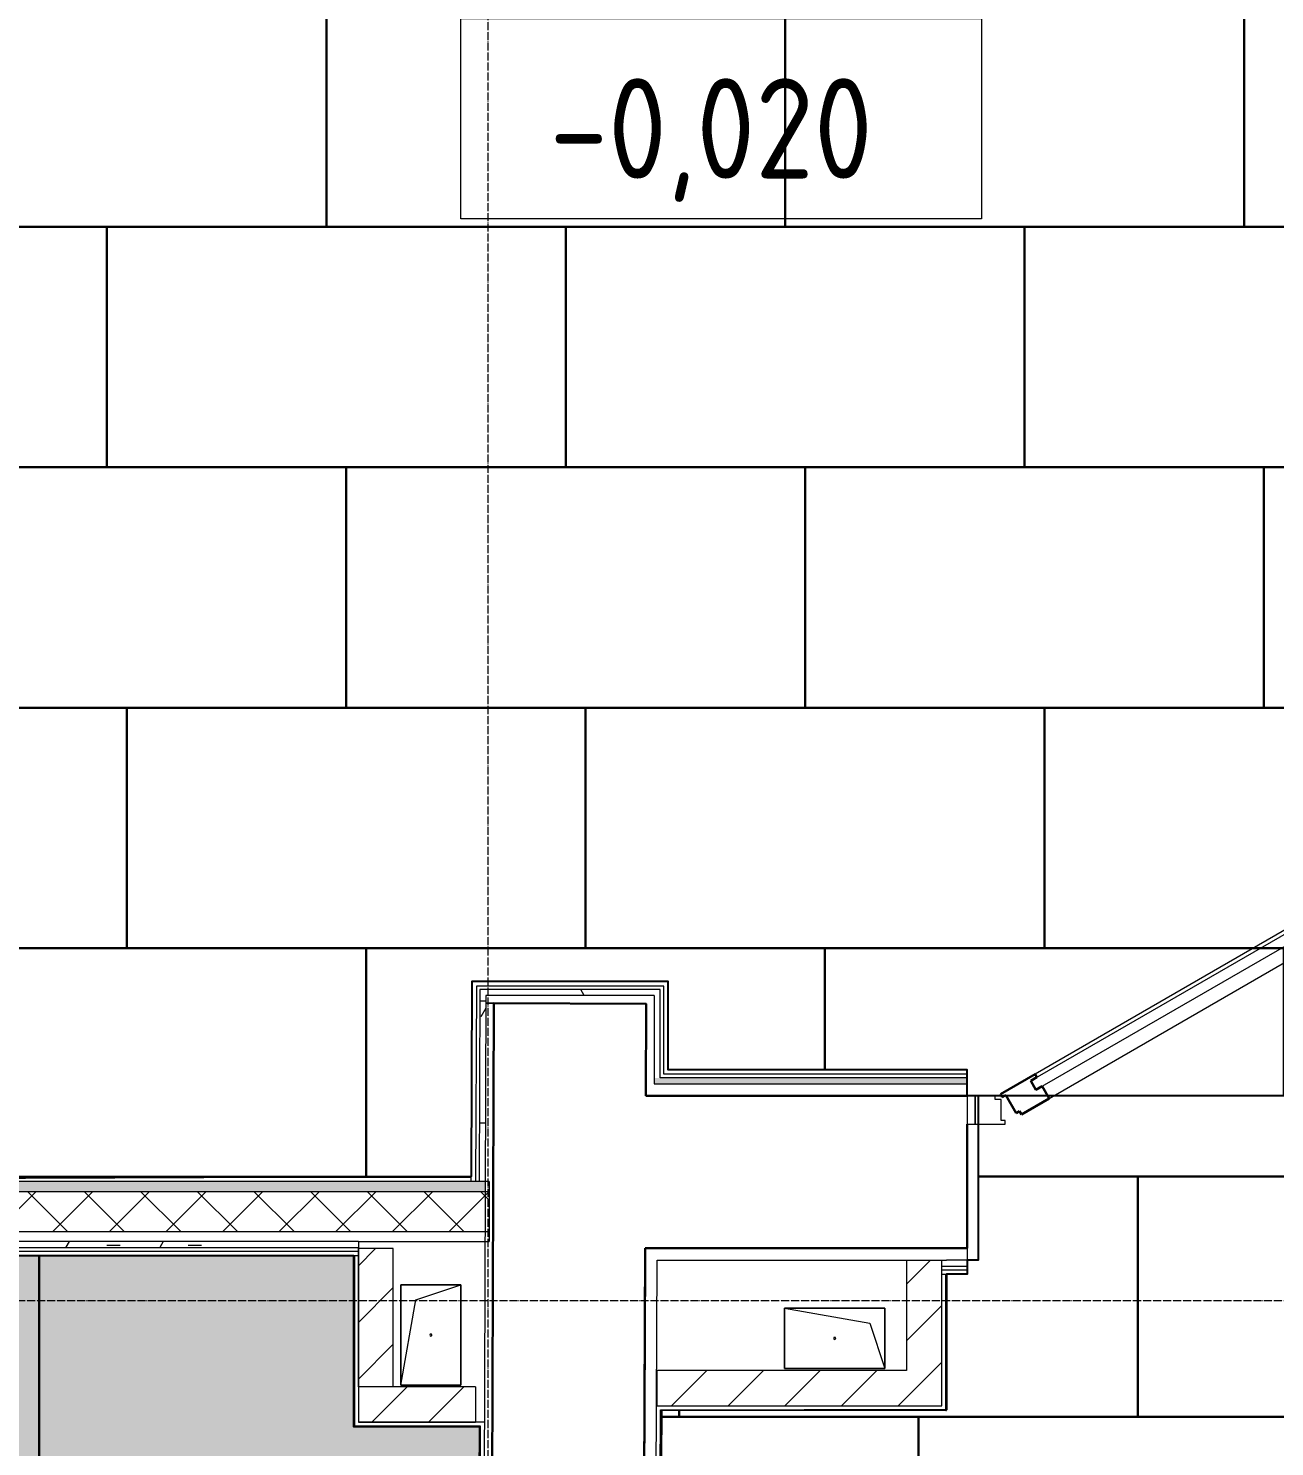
# Model space of a CAD drawing. Header units: millimetres. Extents: x -12447 to 83753, y -46415 to 46712.
# Drawn here: x 6002 to 9113, y 7930 to 11470 of the extents above; entities that cross this region are included whole.
import ezdxf
from ezdxf.xclip import XClip

# ---------------------------------------------------------------- set-up
doc = ezdxf.new("R2010")
doc.units = ezdxf.units.MM
doc.header["$XCLIPFRAME"] = 2
doc.linetypes.add('ADSK_Линия сетки', pattern=[25, 20, -2.5, 0, -2.5])
doc.layers.add('1_Сущ. кусты', color=7, linetype='Continuous')
for name, color, linetype, lineweight in [('Аннотация', 7, 'Continuous', 20), ('Двери', 7, 'Continuous', 9), ('Обобщенные модели', 7, 'Continuous', 18), ('Оси', 7, 'Continuous', 9), ('Отметки', 7, 'Continuous', 9), ('Перекрытие', 7, 'Continuous', 18), ('Стены внутренние', 7, 'Continuous', 18), ('Стены несущие', 7, 'Continuous', 30), ('Стены отделка', 7, 'Continuous', 30), ('Стены штриховка', 7, 'Continuous', 9)]:
    doc.layers.add(name, color=color, linetype=linetype, lineweight=lineweight)
doc.layers.add('Линии', color=7, linetype='Continuous', lineweight=9, true_color=0x00a600)
doc.styles.add('GOST Common_2', font='GOST_Common.ttf', dxfattribs={"width": 0.9, "height": 250})
pattern_1 = [(45, (0, 0), (-70.7107, 70.7107), [])]
pattern_2 = [(0, (0, 0), (406.4, 101.6), [33.528, -271.272, 33.528, -271.272, -1625.6]), (0, (0, 0), (406.4, 101.6), [-609.6, 33.528, -576.072, 33.528, -271.272, -711.2]), (0, (0, 0), (406.4, 101.6), [-1524, 33.528, -169.672, 33.528, -474.472]), (120, (152.4, 50.8), (-291.18818, 301.15272), [33.528, -271.272, 33.528, -271.272, -1625.6]), (120, (152.4, 50.8), (-291.18818, 301.15272), [-609.6, 33.528, -576.072, 33.528, -271.272, -711.2]), (120, (152.4, 50.8), (-291.18818, 301.15272), [-1524, 33.528, -169.672, 33.528, -474.472]), (240, (203.2, 254), (-115.21182, -402.75272), [33.528, -271.272, 33.528, -271.272, -1625.6]), (240, (203.2, 254), (-115.21182, -402.75272), [-609.6, 33.528, -576.072, 33.528, -271.272, -711.2]), (240, (203.2, 254), (-115.21182, -402.75272), [-1524, 33.528, -169.672, 33.528, -474.472])]

# ---------------------------------------------------------------- blocks, each defined once
blk = doc.blocks.new('Дверь-Alumark_двупольная с глухим окном_S70 - 1600х2200 алюм ост Д-20п-3416635-План полов 1-го этажа')
at = {"layer": 'Двери', "lineweight": 30}
for p, q in [((304.1, 712), (234.8, 672)), ((308.6, 704.2), (304.1, 712)), ((317.3, 709.2), (308.6, 704.2)), ((343.3, 664.2), (317.3, 709.2)), ((254.9, 673.2), (239.3, 664.2)), ((267.9, 650.7), (254.9, 673.2)), ((239.3, 664.2), (234.8, 672)), ((252.3, 641.7), (267.9, 650.7)), ((269.8, 611.4), (252.3, 641.7)), ((269.8, 611.4), (356.5, 661.4)), ((352, 669.2), (343.3, 664.2)), ((356.5, 661.4), (352, 669.2)), ((469.6, 399.2), (443.6, 354.2)), ((465.5, 412), (461, 404.2)), ((461, 404.2), (469.6, 399.2)), ((552.1, 362), (465.5, 412)), ((443.6, 354.2), (452.3, 349.2)), ((519, 340.7), (532, 363.2)), ((532, 363.2), (547.6, 354.2)), ((547.6, 354.2), (552.1, 362)), ((452.3, 349.2), (447.8, 341.4)), ((447.8, 341.4), (517.1, 301.4)), ((517.1, 301.4), (534.6, 331.7)), ((534.6, 331.7), (519, 340.7)), ((-505.6, 244.5), (-592.2, 194.5)), ((-516.7, 227.7), (-501.1, 236.7)), ((-503.7, 205.2), (-516.7, 227.7)), ((-501.1, 236.7), (-505.6, 244.5)), ((-488.1, 214.2), (-503.7, 205.2)), ((-470.6, 183.9), (-488.1, 214.2)), ((720.6, 183.9), (738.1, 214.2)), ((738.1, 214.2), (753.7, 205.2)), ((751.1, 236.7), (755.6, 244.5)), ((766.7, 227.7), (751.1, 236.7)), ((753.7, 205.2), (766.7, 227.7)), ((842.2, 194.5), (755.6, 244.5)), ((-592.2, 194.5), (-587.7, 186.7)), ((-587.7, 186.7), (-579, 191.7)), ((-579, 191.7), (-553, 146.7)), ((-539.9, 143.9), (-470.6, 183.9)), ((720.6, 183.9), (789.9, 143.9)), ((803, 146.7), (829, 191.7)), ((829, 191.7), (837.7, 186.7)), ((837.7, 186.7), (842.2, 194.5)), ((-553, 146.7), (-544.4, 151.7)), ((-544.4, 151.7), (-539.9, 143.9)), ((789.9, 143.9), (794.4, 151.7)), ((794.4, 151.7), (803, 146.7))]:
    blk.add_line(p, q, dxfattribs=at)
at = {"layer": 'Двери'}
for p, q in [((254.9, 673.2), (-516.7, 227.7)), ((267.9, 650.7), (254.9, 673.2)), ((234.8, 672), (-505.6, 244.5)), ((-503.7, 205.2), (267.9, 650.7)), ((-470.6, 183.9), (269.8, 611.4)), ((519, 340.7), (532, 363.2)), ((532, 363.2), (766.7, 227.7)), ((755.6, 244.5), (552.1, 362)), ((753.7, 205.2), (519, 340.7)), ((517.1, 301.4), (720.6, 183.9)), ((-516.7, 227.7), (-503.7, 205.2)), ((766.7, 227.7), (753.7, 205.2)), ((-675, 190), (-675, 120)), ((-655, 190), (-675, 190)), ((-655, 120), (-655, 190)), ((-605, 190), (-655, 190)), ((-655, 190), (-655, 120)), ((-605, 181), (-605, 190)), ((-590, 181), (-605, 181)), ((-590, 129), (-590, 181)), ((855, 181), (840, 181)), ((840, 181), (840, 129)), ((855, 190), (855, 181)), ((905, 190), (855, 190)), ((925, 190), (905, 190)), ((905, 190), (905, 120)), ((905, 120), (905, 190)), ((925, 120), (925, 190)), ((-675, 120), (-655, 120)), ((-655, 120), (-580, 120)), ((-580, 129), (-590, 129)), ((-580, 120), (-580, 129)), ((840, 129), (830, 129)), ((830, 129), (830, 120)), ((830, 120), (905, 120)), ((905, 120), (925, 120))]:
    blk.add_line(p, q, dxfattribs=at)
blk = doc.blocks.new('GM_Отверстие прямоугольное _в плите_ - Отверстие-V59-План полов 1-го этажа')
at = {"layer": 'Обобщенные модели'}
for p, q in [((-75, -125), (-75, 125)), ((-75, 125), (75, 125)), ((75, 125), (-75, 125)), ((-75, 125), (-75, -125)), ((-37.5, 87.5), (75, 125)), ((75, 125), (75, -125)), ((75, -125), (75, 125)), ((-75, -125), (-37.5, 87.5)), ((75, -125), (-75, -125)), ((-75, -125), (75, -125))]:
    blk.add_line(p, q, dxfattribs=at)
for start, end in [(360, 180), (180, 360), (60, 165), (300, 360), (195, 270)]:
    blk.add_arc((0, 0), 2.5, start, end, dxfattribs=at)
blk = doc.blocks.new('GM_Отверстие прямоугольное _в плите_ - Отверстие-V61-План полов 1-го этажа')
at = {"layer": 'Обобщенные модели'}
for p, q in [((-75, -125), (-75, 125)), ((-75, 125), (75, 125)), ((75, 125), (-75, 125)), ((-75, 125), (-75, -125)), ((-37.5, 87.5), (75, 125)), ((75, 125), (75, -125)), ((75, -125), (75, 125)), ((-75, -125), (-37.5, 87.5)), ((75, -125), (-75, -125)), ((-75, -125), (75, -125))]:
    blk.add_line(p, q, dxfattribs=at)
for start, end in [(360, 180), (180, 360), (60, 165), (300, 360), (195, 270)]:
    blk.add_arc((0, 0), 2.5, start, end, dxfattribs=at)
blk = doc.blocks.new('Высотные отметки - Рамка-12095-План полов 1-го этажа')
at = {"layer": 'Аннотация'}
for p, q in [((-6.5, 0), (-6.5, 5)), ((-6.5, 5), (6.5, 5)), ((6.5, 5), (6.5, 0)), ((6.5, 0), (-6.5, 0))]:
    blk.add_line(p, q, dxfattribs=at)
blk = doc.blocks.new('111')
at = {"color": 8, "true_color": 0x787878}
for points in [[(-34655.4, -20150.9), (-34655.4, -19550.9), (-35800.9, -19550.9), (-35800.9, -20150.9)], [(-36349, -20750.9), (-36349, -20150.9), (-37494.5, -20150.9), (-37494.5, -20750.9)], [(-35203.4, -20750.9), (-35203.4, -20150.9), (-36349, -20150.9), (-36349, -20750.9)], [(-34057.9, -20750.9), (-34057.9, -20150.9), (-35203.4, -20150.9), (-35203.4, -20750.9)], [(-35751.5, -21350.9), (-35751.5, -20750.9), (-36897, -20750.9), (-36897, -21350.9)], [(-34605.9, -21350.9), (-34605.9, -20750.9), (-35751.5, -20750.9), (-35751.5, -21350.9)], [(-43621.7, -24950.9), (-43621.7, -24350.9), (-44767.2, -24350.9), (-44767.2, -24950.9)], [(-42476.1, -24950.9), (-42476.1, -24350.9), (-43621.7, -24350.9), (-43621.7, -24950.9)], [(-41330.6, -24950.9), (-41330.6, -24350.9), (-42476.1, -24350.9), (-42476.1, -24950.9)], [(-40185.1, -24950.9), (-40185.1, -24350.9), (-41330.6, -24350.9), (-41330.6, -24950.9)], [(-44169.7, -25550.9), (-44169.7, -24950.9), (-45315.2, -24950.9), (-45315.2, -25550.9)], [(-43024.2, -25550.9), (-43024.2, -24950.9), (-44169.7, -24950.9), (-44169.7, -25550.9)], [(-41878.6, -25550.9), (-41878.6, -24950.9), (-43024.2, -24950.9), (-43024.2, -25550.9)], [(-40733.1, -25550.9), (-40733.1, -24950.9), (-41878.6, -24950.9), (-41878.6, -25550.9)], [(-43572.2, -26150.9), (-43572.2, -25550.9), (-44717.7, -25550.9), (-44717.7, -26150.9)], [(-42426.7, -26150.9), (-42426.7, -25550.9), (-43572.2, -25550.9), (-43572.2, -26150.9)], [(-41281.1, -26150.9), (-41281.1, -25550.9), (-42426.7, -25550.9), (-42426.7, -26150.9)], [(-40135.6, -26150.9), (-40135.6, -25550.9), (-41281.1, -25550.9), (-41281.1, -26150.9)], [(-44120.2, -26750.9), (-44120.2, -26150.9), (-45265.7, -26150.9), (-45265.7, -26750.9)], [(-42974.7, -26750.9), (-42974.7, -26150.9), (-44120.2, -26150.9), (-44120.2, -26750.9)], [(-41829.2, -26750.9), (-41829.2, -26150.9), (-42974.7, -26150.9), (-42974.7, -26750.9)], [(-40683.6, -26750.9), (-40683.6, -26150.9), (-41829.2, -26150.9), (-41829.2, -26750.9)], [(-43522.7, -27350.9), (-43522.7, -26750.9), (-44668.2, -26750.9), (-44668.2, -27350.9)], [(-42377.2, -27350.9), (-42377.2, -26750.9), (-43522.7, -26750.9), (-43522.7, -27350.9)], [(-41231.7, -27350.9), (-41231.7, -26750.9), (-42377.2, -26750.9), (-42377.2, -27350.9)]]:
    blk.add_lwpolyline(points, close=True, dxfattribs=at)
blk = doc.blocks.new('3')
at = {"layer": '1_Сущ. кусты', "true_color": 0xdddddd, "transparency": 33554661}
h = blk.add_hatch(color=254, dxfattribs=at)
h.dxf.hatch_style = 1
h.paths.add_polyline_path([(40861.4, -60058.2), (40861.4, -59458.2), (39715.8, -59458.2), (39715.8, -60058.2)])
h.paths.add_polyline_path([(40313.3, -60658.2), (40313.3, -60058.2), (39167.8, -60058.2), (39167.8, -60658.2)])
h.paths.add_polyline_path([(40465.5, -50458.2), (40465.5, -49858.2), (39320, -49858.2), (39320, -50458.2)])
h.paths.add_polyline_path([(41611, -50458.2), (41611, -49858.2), (40465.5, -49858.2), (40465.5, -50458.2)])
h.paths.add_polyline_path([(42208.5, -51058.2), (42208.5, -50458.2), (41063, -50458.2), (41063, -51058.2)])
h.paths.add_polyline_path([(41063, -51058.2), (41063, -50458.2), (39917.5, -50458.2), (39917.5, -51058.2)])
h.paths.add_polyline_path([(41660.5, -51658.2), (41660.5, -51058.2), (40515, -51058.2), (40515, -51658.2)])
h.paths.add_polyline_path([(40515, -51658.2), (40515, -51058.2), (39369.5, -51058.2), (39369.5, -51658.2)])
h.paths.add_polyline_path([(41112.5, -52258.2), (41112.5, -51658.2), (39967, -51658.2), (39967, -52258.2)])
h.paths.add_polyline_path([(40564.5, -52858.2), (40564.5, -52258.2), (39419, -52258.2), (39419, -52858.2)])
h.paths.add_polyline_path([(41710, -52858.2), (41710, -52258.2), (40564.5, -52258.2), (40564.5, -52858.2)])
h.paths.add_polyline_path([(42307.5, -53458.2), (42307.5, -52858.2), (41162, -52858.2), (41162, -53458.2)])
h.paths.add_polyline_path([(41162, -53458.2), (41162, -52858.2), (40016.5, -52858.2), (40016.5, -53458.2)])
h.paths.add_polyline_path([(41759.5, -54058.2), (41759.5, -53458.2), (40614, -53458.2), (40614, -54058.2)])
h.paths.add_polyline_path([(40614, -54058.2), (40614, -53458.2), (39468.4, -53458.2), (39468.4, -54058.2)])
h.paths.add_polyline_path([(41211.5, -54658.2), (41211.5, -54058.2), (40065.9, -54058.2), (40065.9, -54658.2)])
h.paths.add_polyline_path([(40663.4, -55258.2), (40663.4, -54658.2), (39517.9, -54658.2), (39517.9, -55258.2)])
h.paths.add_polyline_path([(41809, -55258.2), (41809, -54658.2), (40663.4, -54658.2), (40663.4, -55258.2)])
h.paths.add_polyline_path([(42406.5, -55858.2), (42406.5, -55258.2), (41260.9, -55258.2), (41260.9, -55858.2)])
h.paths.add_polyline_path([(41260.9, -55858.2), (41260.9, -55258.2), (40115.4, -55258.2), (40115.4, -55858.2)])
h.paths.add_polyline_path([(41858.4, -56458.2), (41858.4, -55858.2), (40712.9, -55858.2), (40712.9, -56458.2)])
h.paths.add_polyline_path([(40712.9, -56458.2), (40712.9, -55858.2), (39567.4, -55858.2), (39567.4, -56458.2)])
h.paths.add_polyline_path([(41310.4, -57058.2), (41310.4, -56458.2), (40164.9, -56458.2), (40164.9, -57058.2)])
h.paths.add_polyline_path([(40762.4, -57658.2), (40762.4, -57058.2), (39616.9, -57058.2), (39616.9, -57658.2)])
h.paths.add_polyline_path([(41907.9, -57658.2), (41907.9, -57058.2), (40762.4, -57058.2), (40762.4, -57658.2)])
h.paths.add_polyline_path([(42505.4, -58258.2), (42505.4, -57658.2), (41359.9, -57658.2), (41359.9, -58258.2)])
h.paths.add_polyline_path([(41359.9, -58258.2), (41359.9, -57658.2), (40214.4, -57658.2), (40214.4, -58258.2)])
h.paths.add_polyline_path([(41957.4, -58858.2), (41957.4, -58258.2), (40811.9, -58258.2), (40811.9, -58858.2)])
h.paths.add_polyline_path([(40811.9, -58858.2), (40811.9, -58258.2), (39666.4, -58258.2), (39666.4, -58858.2)])
h.paths.add_polyline_path([(41409.4, -59458.2), (41409.4, -58858.2), (40263.9, -58858.2), (40263.9, -59458.2)])
h.paths.add_polyline_path([(43354, -51058.2), (43354, -50458.2), (42208.5, -50458.2), (42208.5, -51058.2)])
h.paths.add_polyline_path([(42806, -51658.2), (42806, -51058.2), (41660.5, -51058.2), (41660.5, -51658.2)])
h.paths.add_polyline_path([(43403.5, -52258.2), (43403.5, -51658.2), (42258, -51658.2), (42258, -52258.2)])
h.paths.add_polyline_path([(42258, -52258.2), (42258, -51658.2), (41112.5, -51658.2), (41112.5, -52258.2)])
h.paths.add_polyline_path([(42855.5, -52858.2), (42855.5, -52258.2), (41710, -52258.2), (41710, -52858.2)])
h.paths.add_polyline_path([(43453, -53458.2), (43453, -52858.2), (42307.5, -52858.2), (42307.5, -53458.2)])
h.paths.add_polyline_path([(42905, -54058.2), (42905, -53458.2), (41759.5, -53458.2), (41759.5, -54058.2)])
h.paths.add_polyline_path([(43502.5, -54658.2), (43502.5, -54058.2), (42357, -54058.2), (42357, -54658.2)])
h.paths.add_polyline_path([(42357, -54658.2), (42357, -54058.2), (41211.5, -54058.2), (41211.5, -54658.2)])
h.paths.add_polyline_path([(42954.5, -55258.2), (42954.5, -54658.2), (41809, -54658.2), (41809, -55258.2)])
h.paths.add_polyline_path([(43552, -55858.2), (43552, -55258.2), (42406.5, -55258.2), (42406.5, -55858.2)])
h.paths.add_polyline_path([(43004, -56458.2), (43004, -55858.2), (41858.4, -55858.2), (41858.4, -56458.2)])
h.paths.add_polyline_path([(43601.5, -57058.2), (43601.5, -56458.2), (42455.9, -56458.2), (42455.9, -57058.2)])
h.paths.add_polyline_path([(42455.9, -57058.2), (42455.9, -56458.2), (41310.4, -56458.2), (41310.4, -57058.2)])
h.paths.add_polyline_path([(43053.4, -57658.2), (43053.4, -57058.2), (41907.9, -57058.2), (41907.9, -57658.2)])
h.paths.add_polyline_path([(43102.9, -58858.2), (43102.9, -58258.2), (41957.4, -58258.2), (41957.4, -58858.2)])
h.paths.add_polyline_path([(42554.9, -59458.2), (42554.9, -58858.2), (41409.4, -58858.2), (41409.4, -59458.2)])
h.paths.add_polyline_path([(43152.4, -60058.2), (43152.4, -59458.2), (42006.9, -59458.2), (42006.9, -60058.2)])
h.paths.add_polyline_path([(42006.9, -60058.2), (42006.9, -59458.2), (40861.4, -59458.2), (40861.4, -60058.2)])
h.paths.add_polyline_path([(42604.4, -60658.2), (42604.4, -60058.2), (41458.9, -60058.2), (41458.9, -60658.2)])
h.paths.add_polyline_path([(41458.9, -60658.2), (41458.9, -60058.2), (40313.3, -60058.2), (40313.3, -60658.2)])
h.paths.add_polyline_path([(42056.4, -61258.2), (42056.4, -60658.2), (40910.8, -60658.2), (40910.8, -61258.2)])
h.paths.add_polyline_path([(40910.8, -61258.2), (40910.8, -60658.2), (39765.3, -60658.2), (39765.3, -61258.2)])
h.paths.add_polyline_path([(41508.3, -61858.2), (41508.3, -61258.2), (40362.8, -61258.2), (40362.8, -61858.2)])
h.paths.add_polyline_path([(43201.9, -61258.2), (43201.9, -60658.2), (42056.4, -60658.2), (42056.4, -61258.2)])
h.paths.add_polyline_path([(42653.9, -61858.2), (42653.9, -61258.2), (41508.3, -61258.2), (41508.3, -61858.2)])
h.paths.add_polyline_path([(43251.4, -62458.2), (43251.4, -61858.2), (42105.8, -61858.2), (42105.8, -62458.2)])
h.paths.add_polyline_path([(42105.8, -62458.2), (42105.8, -61858.2), (40960.3, -61858.2), (40960.3, -62458.2)])
h.paths.add_polyline_path([(42703.3, -63058.2), (42703.3, -62458.2), (41557.8, -62458.2), (41557.8, -63058.2)])
h.paths.add_polyline_path([(41557.8, -63058.2), (41557.8, -62458.2), (40412.3, -62458.2), (40412.3, -63058.2)])
h.paths.add_polyline_path([(42155.3, -63658.2), (42155.3, -63058.2), (41009.8, -63058.2), (41009.8, -63658.2)])
h.paths.add_polyline_path([(41009.8, -63658.2), (41009.8, -63058.2), (39864.3, -63058.2), (39864.3, -63658.2)])
h.paths.add_polyline_path([(41607.3, -64258.2), (41607.3, -63658.2), (40461.8, -63658.2), (40461.8, -64258.2)])
h.paths.add_polyline_path([(43300.8, -63658.2), (43300.8, -63058.2), (42155.3, -63058.2), (42155.3, -63658.2)])
h.paths.add_polyline_path([(42752.8, -64258.2), (42752.8, -63658.2), (41607.3, -63658.2), (41607.3, -64258.2)])
h.paths.add_polyline_path([(43350.3, -64858.2), (43350.3, -64258.2), (42204.8, -64258.2), (42204.8, -64858.2)])
h.paths.add_polyline_path([(42204.8, -64858.2), (42204.8, -64258.2), (41059.3, -64258.2), (41059.3, -64858.2)])
h.paths.add_polyline_path([(42802.3, -65458.2), (42802.3, -64858.2), (41656.8, -64858.2), (41656.8, -65458.2)])
h.paths.add_polyline_path([(41656.8, -65458.2), (41656.8, -64858.2), (40511.3, -64858.2), (40511.3, -65458.2)])
h.paths.add_polyline_path([(42254.3, -66058.2), (42254.3, -65458.2), (41108.8, -65458.2), (41108.8, -66058.2)])
h.paths.add_polyline_path([(41108.8, -66058.2), (41108.8, -65458.2), (39963.2, -65458.2), (39963.2, -66058.2)])
h.paths.add_polyline_path([(43399.8, -66058.2), (43399.8, -65458.2), (42254.3, -65458.2), (42254.3, -66058.2)])
h.paths.add_polyline_path([(40362.8, -61858.2), (40362.8, -61258.2), (39217.3, -61258.2), (39217.3, -61858.2)])
h.paths.add_polyline_path([(40960.3, -62458.2), (40960.3, -61858.2), (39814.8, -61858.2), (39814.8, -62458.2)])
h.paths.add_polyline_path([(40412.3, -63058.2), (40412.3, -62458.2), (39266.8, -62458.2), (39266.8, -63058.2)])
h.paths.add_polyline_path([(40461.8, -64258.2), (40461.8, -63658.2), (39316.3, -63658.2), (39316.3, -64258.2)])
h.paths.add_polyline_path([(41059.3, -64858.2), (41059.3, -64258.2), (39913.8, -64258.2), (39913.8, -64858.2)])
h.paths.add_polyline_path([(40511.3, -65458.2), (40511.3, -64858.2), (39365.7, -64858.2), (39365.7, -65458.2)])
h.paths.add_polyline_path([(40263.9, -59458.2), (40263.9, -58858.2), (39118.3, -58858.2), (39118.3, -59458.2)])
at = {"color": 8, "true_color": 0x787878}
for points in [[(40663.4, -55258.2), (40663.4, -54658.2), (39517.9, -54658.2), (39517.9, -55258.2)], [(41809, -55258.2), (41809, -54658.2), (40663.4, -54658.2), (40663.4, -55258.2)]]:
    blk.add_lwpolyline(points, close=True, dxfattribs=at)

msp = doc.modelspace()

# ---------------------------------------------------------------- hatches: boundary and pattern name
at = {"layer": 'Стены внутренние', "lineweight": 9}
h = msp.add_hatch(dxfattribs=at)
h.set_pattern_fill('FP_6', color=256, style=0, pattern_type=2)
h.set_pattern_definition(pattern_2)
h.paths.add_polyline_path([(7543.287, 9055.694), (7564.087, 9055.694), (7564.087, 9070.694), (7129.412, 9070.694), (7129.412, 9055.694), (7524.087, 9055.694)])
h = msp.add_hatch(dxfattribs=at)
h.set_pattern_fill('FP_6', color=256, style=0, pattern_type=2)
h.set_pattern_definition(pattern_2)
h.paths.add_polyline_path([(7142.504, 8592.011), (7144.087, 9055.694), (7129.353, 9055.694), (7127.504, 8592.011), (7138.134, 8592.011)])
h = msp.add_hatch(dxfattribs=at)
h.set_pattern_fill('FP_6', color=256, style=0, pattern_type=2)
h.set_pattern_definition(pattern_2)
h.paths.add_polyline_path([(31634, 8835.209), (36114, 8835.209), (36114, 8850.209), (31634, 8850.209)])
h.paths.add_polyline_path([(39939, 8835.209), (40066.13, 8835.209), (40066.13, 8850.209), (39939, 8850.209)])
h.paths.add_polyline_path([(38909, 8835.209), (38909, 8850.209), (37714, 8850.209), (37714, 8835.209), (38646.265, 8835.209)])
h.paths.add_polyline_path([(13643, 8835.209), (13643, 8850.209), (9946, 8850.209), (9946, 8835.209), (12235.896, 8835.209)])
h.paths.add_polyline_path([(7637.139, 8835.209), (8346, 8835.209), (8346, 8850.209), (7564.087, 8850.209), (7564.087, 8835.209)])
h.paths.add_polyline_path([(15243, 8835.209), (21455.116, 8835.209), (21455.116, 8850.209), (15243, 8850.209)])
h.paths.add_polyline_path([(25557.534, 8835.209), (25557.534, 8850.209), (23355.116, 8850.209), (23355.116, 8835.209), (25554.534, 8835.209)])
h.paths.add_polyline_path([(29384.415, 8835.209), (30114, 8835.209), (30114, 8850.209), (27497.534, 8850.209), (27497.534, 8835.209), (28958.648, 8835.209)])
at = {"layer": 'Стены внутренние'}
h = msp.add_hatch(color=256, dxfattribs=at)
h.paths.add_polyline_path([(1109.928, 8567.011), (1109.928, 8592.011), (1099.568, 8592.011), (1099.568, 8567.011)])
h.paths.add_polyline_path([(7138.134, 8567.011), (7142.405, 8567.011), (7142.504, 8592.011), (3769.928, 8592.011), (3769.928, 8567.011), (7110.453, 8567.011)])
at = {"layer": 'Стены внутренние', "lineweight": 9, "true_color": 0x0000ff}
h = msp.add_hatch(dxfattribs=at)
h.set_pattern_fill('FP_1', color=5, style=0, pattern_type=2)
h.set_pattern_definition([(45, (0, 0), (-70.7107, 70.7107), []), (135, (0, 0), (-70.7107, -70.7107), [])])
h.paths.add_polyline_path([(3835.57, 8467.011), (7152.505, 8467.011), (7152.505, 8567.011), (3769.928, 8567.011), (3769.928, 8467.011), (3799.442, 8467.011)])
h.paths.add_polyline_path([(1102.294, 8467.011), (1109.928, 8467.011), (1109.928, 8567.011), (1099.568, 8567.011), (1099.568, 8467.011)])
at = {"layer": 'Стены внутренние', "lineweight": 9}
h = msp.add_hatch(dxfattribs=at)
h.set_pattern_fill('FP_6', color=256, style=0, pattern_type=2)
h.set_pattern_definition(pattern_2)
h.paths.add_polyline_path([(6826.033, 8427.011), (6825.033, 8442.011), (3772.531, 8441.628), (3772.598, 8427.011), (6825.033, 8427.011)])
at = {"layer": 'Стены внутренние', "lineweight": 9, "true_color": 0x005b00}
h = msp.add_hatch(dxfattribs=at)
h.set_pattern_fill('FP_5', color=98, style=0, pattern_type=2)
h.set_pattern_definition(pattern_1)
h.paths.add_polyline_path([(6825.033, 8079), (6913.033, 8079), (6913.033, 8424.511), (6825.033, 8424.511), (6825.033, 8194.873)])
h = msp.add_hatch(dxfattribs=at)
h.set_pattern_fill('FP_5', color=98, style=0, pattern_type=2)
h.set_pattern_definition(pattern_1)
h.paths.add_polyline_path([(8282.087, 8032), (8282.087, 8395.209), (8194.087, 8395.209), (8194.087, 8032)])
at = {"layer": 'Стены внутренние', "lineweight": 9}
h = msp.add_hatch(dxfattribs=at)
h.set_pattern_fill('FP_6', color=256, style=0, pattern_type=2)
h.set_pattern_definition(pattern_2)
h.paths.add_polyline_path([(15442.5, 8380.209), (15442.5, 8395.209), (15243, 8395.209), (15243, 8380.209), (15432.5, 8380.209)])
h.paths.add_polyline_path([(9946, 8380.209), (13643, 8380.209), (13643, 8395.209), (9946, 8395.209)])
h.paths.add_polyline_path([(8292.087, 8380.209), (8346, 8380.209), (8346, 8395.209), (8282.087, 8395.209), (8282.087, 8380.209)])
at = {"layer": 'Стены внутренние', "lineweight": 9, "true_color": 0x005b00}
h = msp.add_hatch(dxfattribs=at)
h.set_pattern_fill('FP_5', color=98, style=0, pattern_type=2)
h.set_pattern_definition(pattern_1)
h.paths.add_polyline_path([(8191.43, 8032), (8194.087, 8032), (8194.087, 8120), (7571.135, 8120), (7571.834, 8032), (8055.208, 8032)])
h = msp.add_hatch(dxfattribs=at)
h.set_pattern_fill('FP_5', color=98, style=0, pattern_type=2)
h.set_pattern_definition(pattern_1)
h.paths.add_polyline_path([(6826.033, 7991), (7118.141, 7992), (7118.141, 8079), (6826.033, 8079), (6826.033, 7992)])

# ---------------------------------------------------------------- linework, layer by layer
at = {"color": 8, "true_color": 0x787878}
for points in [[(9946, 8805.209), (8346, 8805.209), (8346, 8870.209), (7599.087, 8870.209), (7599.087, 9090.694), (7109.492, 9090.694), (7107.552, 8604.011), (3769.928, 8592.011), (3719.928, 8592.011), (3719.928, 8517.011), (2054.213, 8522.215), (2054.213, 8522.215), (2049.928, 8535.011), (2049.928, 8535.011), (2049.928, 8575.011), (2059.597, 8575.011), (2059.928, 8592.011), (1109.928, 8592.011), (1109.928, 8604.011), (163.194, 8604.011), (159.024, 12251.783)], [(1159.928, 8475.011), (2009.928, 8475.011), (2009.928, 8435.011), (2059.928, 8435.011), (2059.928, 8517.011), (3719.928, 8517.011), (3719.928, 8435.011), (3769.928, 8435.011), (3769.928, 8442.011), (3772.531, 8442.011), (3772.531, 8407.011), (6814.033, 8407.011), (6814.033, 7980), (7128.065, 7980), (7098.5, 563.098)]]:
    msp.add_lwpolyline(points, dxfattribs=at)
msp.add_lwpolyline([(9926, 8805.209), (8373.286, 8805.209), (8373.286, 8395.209), (8346, 8395.209), (8346, 8360.209), (8294.087, 8360.209), (8294.087, 8022), (7582.332, 8020), (7569.603, 6062.481), (7560.826, 2650.232), (8203.43, 2650.232), (8203.43, 2520.232), (12674.429, 2520.232)])
at = {"layer": 'Линии', "color": 8, "true_color": 0x6e6e6e}
msp.add_line((8373.286, 8805.209), (9923.286, 8805.209), dxfattribs=at)
at = {"layer": 'Оси', "linetype": 'ADSK_Линия сетки'}
for p, q in [((7149.565, -6380.761), (7149.565, 21357.013)), ((-11646.57, 8295), (56004.853, 8295))]:
    msp.add_line(p, q, dxfattribs=at)
at = {"layer": 'Перекрытие'}
for p, q in [((8431.392, 8805.209), (8416, 8805.209)), ((8442.939, 8805.209), (8439, 8805.209)), ((9731, 8805.209), (8561, 8805.209)), ((8373.286, 8735.209), (8373.286, 8395.209)), ((8373.286, 8395.209), (8346, 8395.209))]:
    msp.add_line(p, q, dxfattribs=at)
at = {"layer": 'Стены несущие'}
for p, q in [((7138.134, 2478.232), (7164.278, 9036.869)), ((7544.275, 9035.354), (7164.278, 9036.869)), ((7543.357, 8805.209), (7544.275, 9035.354)), ((7543.357, 8805.209), (8346, 8805.209)), ((8346, 8425.209), (8346, 8735.209)), ((7518.131, 2476.717), (7541.843, 8425.209)), ((7541.834, 8395.209), (7518.778, 2638.232)), ((8346, 8425.209), (7541.843, 8425.209))]:
    msp.add_line(p, q, dxfattribs=at)
at = {"layer": 'Стены отделка', "lineweight": 9}
for p, q in [((7107.552, 8604.011), (7109.492, 9090.694)), ((7109.492, 9090.694), (7599.087, 9090.694)), ((7599.087, 9090.694), (7599.087, 8870.209)), ((7144.353, 9055.694), (7110.452, 551.098)), ((7144.087, 9055.694), (7144.087, 9035.694)), ((7564.087, 9055.694), (7144.087, 9055.694)), ((7544.087, 9035.694), (7144.087, 9035.694)), ((7164.278, 9036.869), (7144.278, 9036.949)), ((7544.087, 9035.694), (7544.087, 9035.355)), ((7564.087, 9055.694), (7564.087, 8835.209)), ((7544.087, 8835.209), (7544.087, 8988.105)), ((8346, 8870.209), (7599.087, 8870.209)), ((8346, 8805.209), (8346, 8870.209)), ((7544.087, 8835.209), (7543.357, 8835.209)), ((7543.357, 8805.209), (7543.357, 8835.209)), ((8343.286, 8835.209), (8346, 8835.209)), ((7107.552, 8604.011), (3769.928, 8604.011)), ((7152.505, 8592.011), (7107.504, 8592.011)), ((7152.505, 8592.011), (7152.505, 8442.011)), ((6826.033, 8442.011), (7152.505, 8442.011)), ((6826.033, 8442.011), (6826.033, 7991)), ((6814.033, 8407.011), (3772.531, 8407.011)), ((6814.033, 7982), (6814.033, 8407.011)), ((6825.033, 8424.511), (6825.033, 8079)), ((6913.033, 8424.511), (6825.033, 8424.511)), ((6913.033, 8079), (6913.033, 8424.511)), ((7541.843, 8425.209), (7541.843, 8395.209)), ((7548.778, 2638.232), (7571.834, 8395.209)), ((7571.834, 8395.209), (8294.087, 8395.209)), ((8194.087, 8395.209), (8194.087, 8120)), ((8282.087, 8032), (8282.087, 8395.209)), ((8346, 8395.209), (8343.286, 8395.209)), ((8346, 8425.209), (8346, 8360.209)), ((8294.087, 8360.209), (8294.087, 8022)), ((8294.087, 8360.209), (8346, 8360.209)), ((8194.087, 8120), (7571.135, 8120)), ((7571.135, 8120), (7571.135, 8032)), ((7118.141, 8079), (6825.033, 8079)), ((7118.141, 8079), (7118.141, 7991)), ((7582.332, 8020), (7560.826, 2650.232)), ((7570.38, 8032), (8282.087, 8032)), ((8292.087, 8020), (7582.332, 8020)), ((7128.065, 7980), (6816.033, 7980)), ((6826.033, 7992), (7140.113, 7992)), ((6826.033, 7991), (7118.141, 7991)), ((7098.5, 563.098), (7128.065, 7980))]:
    msp.add_line(p, q, dxfattribs=at)
at = {"layer": 'Стены штриховка'}
for p, q in [((7120.448, 9079.694), (7118.504, 8592.011)), ((7588.087, 9079.694), (7120.448, 9079.694)), ((7129.412, 9070.694), (7127.504, 8592.011)), ((7579.087, 9070.694), (7129.412, 9070.694)), ((7579.087, 8850.209), (7579.087, 9070.694)), ((7588.087, 8859.209), (7588.087, 9079.694)), ((8346, 8859.209), (7588.087, 8859.209)), ((7564.087, 8835.209), (8343.286, 8835.209)), ((8346, 8850.209), (7579.087, 8850.209)), ((7107.504, 8592.011), (7107.552, 8604.011)), ((7107.544, 8602.011), (3769.928, 8602.011)), ((7107.504, 8592.011), (3769.928, 8592.011)), ((3769.928, 8567.011), (7152.505, 8567.011)), ((3769.928, 8467.011), (7152.505, 8467.011)), ((6826.033, 8442.011), (3772.531, 8442.011)), ((3772.531, 8427.011), (6826.033, 8427.011)), ((3772.531, 8418.011), (6826.033, 8418.011)), ((6814.033, 8407.011), (6826.033, 8407.011)), ((6816.033, 8407.011), (6816.033, 7980)), ((8343.286, 8395.209), (8294.087, 8395.209)), ((8282.087, 8380.209), (8346, 8380.209)), ((8282.087, 8371.209), (8346, 8371.209)), ((8282.087, 8360.209), (8294.087, 8360.209)), ((8292.087, 8020), (8292.087, 8360.209)), ((7558.818, 2648.232), (7580.34, 8022)), ((7580.34, 8022), (8294.087, 8022)), ((8292.087, 8020), (8294.087, 8020)), ((8294.087, 8020), (8294.087, 8022)), ((6814.033, 7982), (7130.073, 7982)), ((6814.033, 7982), (6814.033, 7980)), ((6814.033, 7980), (6816.033, 7980)), ((7130.073, 7982), (7100.492, 561.098))]:
    msp.add_line(p, q, dxfattribs=at)

# ---------------------------------------------------------------- block references
ref = msp.add_blockref('111', (50367.815, 35925.311))
XClip(ref).set_block_clipping_path([(-50204.6213281517, -27321.3000001747), (-50208.791152162, -23673.5281315078), (-49803.7661875562, -23673.5281315078), (-49803.7661875562, -23401.5281315078), (-48113.7661875562, -23401.5281315078), (-48113.7661875561, -23641.5281315077), (-48103.7661875562, -23641.5281315087), (-48103.7661875562, -23673.5281315078), (-46341.815116927, -23673.5281315078), (-46341.815116927, -23641.5281315078), (-44641.815116927, -23641.5281315078), (-44641.815116927, -23673.5281315078), (-43277.2098600016, -23673.5281315078), (-43277.2098600016, -23957.1989404536), (-42787.2098600016, -23957.1989404536), (-42787.2098600016, -23661.5281315078), (-42798.2098600016, -23661.5281315078), (-42798.6339414987, -23641.5281315078), (-41768.6339414987, -23641.5281315078), (-41768.6339414987, -23696.5281315078), (-41304.6339414987, -23696.5281315078), (-41304.6339414987, -23641.5281315078), (-40274.6339414987, -23641.5281315078), (-40274.6339414987, -23696.5281315078), (-39702.0715665607, -23696.5281315078), (-39702.0715665607, -23213.623577504), (-38473.1325350882, -23213.6235775039), (-38473.0151522001, -23155.9193904294), (-37343.0174901869, -23158.2180518566), (-37343.1301970967, -23213.6235775039), (-36056.7846265715, -23215.8346435173), (-36056.6727448199, -23160.8754416704), (-34356.6762621457, -23164.292920522), (-34356.7881438964, -23219.2928067262), (-31858.1407204835, -23224.3755999435), (-31858.1041046378, -23206.3756371858), (-30358.1072081599, -23209.4269576642), (-30358.1438240056, -23227.4269204227), (-21517.8655145743, -23245.4099724562), (-21517.8288987286, -23227.4100096984), (-20017.8320022507, -23230.4613301769), (-20017.8686180965, -23248.4612929351), (-17516.8495722262, -23253.5489105492), (-17517.182240752, -22913.5882147192), (-15836.1856773856, -22917.0077279528), (-15836.7654282765, -23202.0071382836), (-15816.7654282765, -23202.0071382836), (-15817.3597635884, -23257.0060430727), (-12464.4573162071, -23263.8265771177), (-12464.4573162071, -23779.6544748857), (-11333.2497638885, -23779.6544748857), (-11333.2497638885, -23714.6544748857), (-10303.2497638885, -23714.6544748857), (-10303.2497638885, -23779.6544748857), (-8913.7294171439, -23779.6544748857), (-8913.7294171439, -23981.3567493424), (-8451.729417144, -23981.3567493424), (-8451.7294171439, -23726.6544748857), (-7983.7518974343, -23726.6544748857), (-7983.7518974343, -23720.6544748857), (-7975.7518974343, -23720.6544748857), (-7975.7518974343, -23715.6483952542), (-7430.8476958934, -23715.6483952542), (-7430.8476958934, -23703.6483952542), (-5730.8476958934, -23703.6483952542), (-5730.8476958934, -23715.6483952542), (-3822.8151169269, -23717.6394972703), (-3822.8151169269, -23711.6394972703), (-3810.8151169269, -23711.6394972703), (-3810.8151169269, -23274.6544748857), (-3822.8151169269, -23274.6544748857), (-3822.8151169269, -23250.6394972703), (-2052.815116927, -23250.6394972703), (-2052.815116927, -23638.3894865116), (-2044.815116927, -23638.3894865117), (-2044.815116927, -23650.3894865117), (-1655.7827226533, -23650.3894865116), (-1654.7278138487, -23997.8366985644), (-1622.7581428926, -23997.7393187273), (-1619.6007216022, -25027.7344794405), (-1651.6005731542, -25027.831951208), (-1647.8021721054, -26278.8821357421), (-2959.3151169269, -26278.8821357421), (-2954.2496619821, -27333.3000001747), (-2992.8151169269, -27333.3000001747), (-2992.8151169269, -27350.3000001747), (-3042.8151169269, -27350.3000001747), (-3042.6496031583, -27408.2664520887), (-4138.2474107671, -27408.3249955112), (-4137.8151169269, -27350.3000001747), (-4187.8151169269, -27350.3000001747), (-4187.8151169269, -27333.3000001747), (-5342.8151169269, -27333.3000001747), (-5342.8151169269, -27321.3000001747), (-6912.815116927, -27321.3000001747), (-6912.815116927, -27333.3000001747), (-7982.815116927, -27333.3000001747), (-7982.815116927, -27321.3000001747), (-8391.0041314135, -27321.3000001747), (-8391.0041314135, -26827.5183617617), (-10321.6846234331, -26827.9170423443), (-10321.6846234331, -27055.1018324498), (-10428.815116927, -27055.1018324498), (-10428.815116927, -27120.1018324498), (-11458.8151169269, -27120.1018324498), (-11458.8151169269, -27055.1018324498), (-12653.815116927, -27055.1018324498), (-12653.815116927, -27120.1018324498), (-14253.815116927, -27120.1018324498), (-14253.815116927, -27055.1018324498), (-18733.815116927, -27055.1018324498), (-18733.815116927, -27120.1018324498), (-20253.8151169269, -27120.1018324498), (-20253.8151169269, -27055.1018324498), (-22870.2810303864, -27055.1018324498), (-22873.2810303863, -27120.1018324498), (-24813.2810303864, -27120.1018324498), (-24810.2810303864, -27055.1018324498), (-27012.6989748333, -27055.1018324498), (-27012.6989748333, -27120.1018324498), (-28912.6989748333, -27120.1018324497), (-28912.6989748333, -27055.1018324497), (-35124.8151169269, -27055.1018324497), (-35124.8151169269, -27120.1018324497), (-36724.8151169269, -27120.1018324497), (-36724.8151169269, -27055.1018324497), (-40421.8151169269, -27055.1018324497), (-40421.8151169269, -27120.1018324497), (-42021.8151169269, -27120.1018324497), (-42021.8151169269, -27055.1018324497), (-42768.7285806734, -27055.1018324497), (-42768.7285806734, -26834.6172739171), (-43258.3231070509, -26834.6172739171), (-43260.2630820326, -27321.3000001747), (-46597.8875335091, -27333.3000001747), (-46647.8875335091, -27333.3000001747), (-46647.8875335091, -27408.3000001747), (-48313.6023512603, -27403.0962005787), (-48317.8875335091, -27390.3000001747), (-48317.8875335091, -27350.3000001747), (-48308.218006348, -27350.3000001747), (-48307.8875335091, -27333.3000001747), (-49257.8875335091, -27333.3000001747), (-49257.8875335091, -27321.3000001747)])
ref = msp.add_blockref('111', (43975.492, 28754.921))
XClip(ref).set_block_clipping_path([(-28544.9919237849, -20394.7121637611), (-28732.4919237849, -20394.7121637611), (-28732.4919237849, -20359.7121637611), (-28760.4919237849, -20359.7121637611), (-28760.4919237849, -19949.7121637611), (-30312.4919237849, -19949.7121637611), (-30310.4919237849, -20359.7121637611), (-30332.4919237849, -20361.0449897136), (-30332.4919237849, -20394.7121637611), (-34029.4919237849, -20394.7121637611), (-34029.4919237849, -20359.7121637611), (-34052.2063216503, -20359.7121637611), (-34049.4919237849, -19949.7121637611), (-35602.2063216503, -19949.7121637611), (-35602.2063216503, -20359.7121637612), (-35629.4919237849, -20359.712163761), (-35629.4919237849, -20394.712163761), (-35681.4053875313, -20394.7121637611), (-35681.4053875314, -20732.9212721589), (-36393.1602936728, -20734.921272159), (-36405.8888496703, -22692.4402407154), (-36414.6658939211, -26104.6896763579), (-35772.0619237849, -26104.6896763579), (-35772.0619237849, -26234.689676358), (-31301.062835567, -26234.6896763579), (-31301.062835567, -26104.6896763579), (-30207.0632295381, -26104.6896763579), (-30207.0632295381, -26234.689676358), (-28544.9919237849, -26234.689676358)])
at = {"color": 8, "true_color": 0x787878}
ref = msp.add_blockref('3', (-34634.82, 63143.538), dxfattribs=at)
XClip(ref).set_block_clipping_path([(35746.3873486404, -54719.0266592033), (35734.3873486404, -54719.0266592033), (35734.3873486404, -54701.5266592033), (35744.7473486404, -54701.5266592033), (35744.7473486404, -54708.5266592033), (35794.7473486404, -54708.5266592033), (35794.7473486404, -54668.5266592033), (36644.7473486404, -54668.5266592033), (36644.7473486404, -54708.5266592033), (36694.7473486404, -54708.5266592033), (36694.7473486404, -54626.5266592033), (38354.7473486404, -54626.5266592033), (38354.7473486404, -54708.5266592033), (38404.7473486404, -54708.5266592033), (38404.7473486404, -54701.5266592033), (38407.3505044775, -54701.5266592034), (38407.3505044775, -54736.5266592033), (41448.8528408699, -54736.5266592032), (41448.8528408699, -55163.5375998757), (41762.884601334, -55163.5375998757), (41733.3199523795, -62580.4394101681), (40238.2236635097, -62580.4394101681), (40238.2236635097, -62450.4394101681), (39774.2236635097, -62450.4394101681), (39774.2236635097, -62580.4394101681), (34856.0518181239, -62580.4394101681), (34850.198938911, -61349.7070685576), (34978.4122648117, -61349.7070685576), (34978.4122648117, -60295.7335368247), (34845.1866551135, -60295.7335368247), (34832.5560127145, -57639.786005645), (34962.5714160739, -57637.7860056451), (34962.5714160739, -56625.8223669578), (34827.7340002405, -56625.8223669578), (34823.4763778268, -55730.5375998757), (35746.3873486404, -55730.5375998757)])
at = {"layer": 'Двери'}
msp.add_blockref('Дверь-Alumark_двупольная с глухим окном_S70 - 1600х2200 алюм ост Д-20п-3416635-План полов 1-го этажа', (9021, 8615.209), dxfattribs=at)
at = {"layer": 'Обобщенные модели'}
msp.add_blockref('GM_Отверстие прямоугольное _в плите_ - Отверстие-V61-План полов 1-го этажа', (7007.025, 8208.46), dxfattribs=at)
at = {"layer": 'Обобщенные модели', "rotation": 269.9999999999997}
msp.add_blockref('GM_Отверстие прямоугольное _в плите_ - Отверстие-V59-План полов 1-го этажа', (8015, 8200.201), dxfattribs=at)
at = {"layer": 'Отметки', "lineweight": 20, "xscale": 99.99999999999993, "yscale": 99.99999999999993, "zscale": 99.99999999999993, "rotation": 180}
msp.add_blockref('Высотные отметки - Рамка-12095-План полов 1-го этажа', (7731.857, 11494.683), dxfattribs=at)

# ---------------------------------------------------------------- texts
at = {"layer": 'Отметки', "lineweight": 20, "insert": (7303.181, 11345.239), "char_height": 250, "width": 1028.82257, "attachment_point": 1, "line_spacing_factor": 1.022761, "style": 'GOST Common_2'}
msp.add_mtext('-0,020', dxfattribs=at)

doc.saveas('drawing.dxf')
